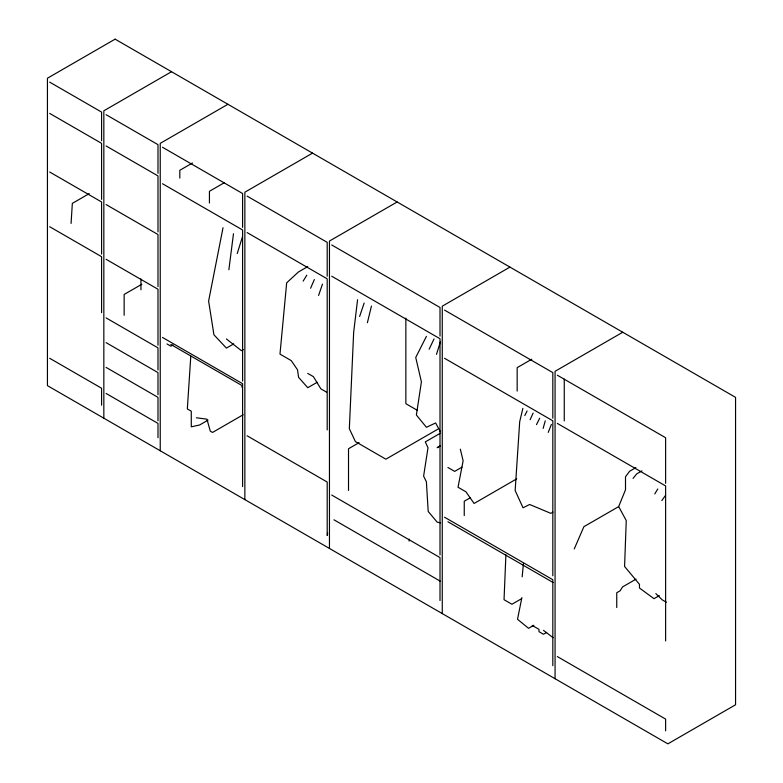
<?xml version="1.0" encoding="UTF-8"?>
<svg xmlns="http://www.w3.org/2000/svg" width="783" height="783" viewBox="0 0 783 783"><rect width="100%" height="100%" fill="white"/><g stroke="black" fill="none" stroke-linecap="round" stroke-linejoin="round"><path stroke-width="1.17" d="M505.906 554.824L504.037 599.7L511.935 604.261L521.449 598.76M71.077 223.439L72.339 203.374L89.262 193.607M190.807 356.059L187.333 408.932L191.277 411.202L191.277 426.833L199.626 424.983L208.072 420.109M522.173 576.846L523.406 563.76M357.577 299.703L353.662 332.325L349.335 428.692L355.404 441.592L385.882 459.19L437.775 429.231M228.871 269.753L233.481 233.706M223.028 227.716L208.611 301.073L213.945 334.811L226.414 348.092L233.706 343.884M521.889 597.576L517.514 619.275L528.564 628.309L533.849 625.265M327.685 533.066L327.196 535.435L327.196 482.034L247.105 435.788M522.887 408.354L519.697 421.714L515.155 490.54L523.034 507.795L529.631 504.487L550.86 513.364L552.974 512.141M367.393 322.723L371.436 306.084M543.138 428.399L545.252 420.833M436.503 354.366L440.428 341.672M237.21 253.584L242.485 236.701M359.622 316.479L364.164 303.011M318.593 295.436L322.488 284.082M548.237 432.382L551.379 424.445M310.597 288.242L314.355 279.521M574.252 548.932L583.893 526.685L618.531 506.699M530.111 419.727L533.145 413.052M429.123 349.208L434.056 338.902M536.482 424.66L539.702 418.2M524.786 415.587L527.096 410.987M426.432 336.347L415.734 357.469L421.411 381.898L416.38 415L426.432 427.303L435.612 422.957L440.389 431.795M654.745 493.956L657.789 488.964M303.138 281.136L306.799 275.176M661.811 500.611L665.628 495.199M633.055 478.423L636.677 473.911L641.972 470.857M440.007 445.87L437.149 447.719L440.32 445.889M171.526 71.713L103.836 110.794L103.836 418.2M227.931 104.276L160.241 143.358L160.241 450.773M192.51 162.962L179.816 170.293L179.816 178.103M224.075 182.84L209.433 191.297L209.433 203.012M312.534 153.125L244.854 192.207L244.854 499.613M141.821 284.258L124.145 294.457L124.145 315.304M397.138 201.975L329.457 241.047L329.457 548.462M307.739 266.611L298.372 272.024L286.676 282.829L279.981 354.112L291.256 360.63L297.52 369.801L298.597 377.357L307.748 387.722L317.125 382.31M172.926 344.951L170.831 346.164L167.014 343.952M243.347 349.609L241.467 350.696L226.414 338.97M243.17 414.755L212.536 432.441L210.284 431.139L206.947 419.179L196.416 417.779M509.948 267.101L442.268 306.182L442.268 613.588M359.103 442.63L348.513 448.747L348.513 490.432M531.784 359.211L517.162 367.658L517.162 391.099M440.085 433.371L425.306 441.906L427.998 447.798L423.613 476.113L426.402 481.819L428.193 511.436L437.149 522.124L440.477 522.848M622.759 332.227L555.069 371.308L555.069 678.724M462.009 467.148L454.669 471.386L447.905 467.48M470.495 497.626L464.25 501.237L464.25 515.566M516.721 478.853L474.097 503.469L465.924 491.793L458.026 487.232L463.125 460.805L460.316 449.158M635.913 467.617L629.561 471.288L625.5 476.769L625.5 489.796L618.678 506.552L626.253 520.578L624.58 566.461L639.466 584.333L639.466 588.004L654.001 598.692L659.296 595.638M636.09 579.107L622.554 586.927L620.136 590.783L616.75 592.731L616.75 607.52M546.651 632.439L543.48 634.269L538.968 631.666L538.968 629.336L532.195 625.431M49.691 82.137L101.584 112.096L101.584 140.754M106.097 114.7L157.99 144.659L157.99 173.317M162.502 147.263L242.593 193.509L242.593 227.373M247.105 196.112L327.196 242.348L327.196 276.223M331.708 244.962L440.007 307.484L440.007 336.142M444.519 310.088L552.818 372.61L552.818 418.2M557.33 375.214L665.619 437.736L665.619 483.326M49.691 113.398L101.584 143.358L101.584 199.371M106.097 145.961L157.99 175.921L157.99 231.934M331.708 276.223L440.007 338.745L440.007 554.971M162.502 183.741L242.593 229.977L242.593 381.076M247.105 232.58L327.196 278.826L327.196 429.926M444.519 358.281L552.818 420.804L552.818 575.818M557.33 423.407L665.619 485.94L665.619 640.944M49.691 172.015L101.584 201.975L101.584 254.074M106.097 204.578L157.99 234.538L157.99 286.647M417.476 410.4L405.858 403.705L405.858 318.074M307.748 373.393L313.396 376.643L320.893 388.877L326.54 392.136M49.691 226.727L101.584 256.687L101.584 312.691M106.097 259.29L157.99 289.25L157.99 345.264M666.402 602.264L662.242 599.856L655.841 593.602M162.502 337.444L242.593 383.69L242.593 486.586M170.831 344.451L241.908 385.49L241.908 387.203M106.097 317.908L157.99 347.867L157.99 370.007M444.519 517.201L552.818 579.723L552.818 665.697M447.905 521.762L553.131 582.513M106.097 342.651L157.99 372.61L157.99 394.759M331.708 495.052L440.007 557.584L440.007 600.571M106.097 367.403L157.99 397.363L157.99 420.814M333.969 519.804L440.163 581.113M49.691 358.281L101.584 388.241L101.584 405.183M106.097 393.457L157.99 423.417L157.99 437.746M557.33 656.575L665.619 719.097L665.619 730.823M543.48 630.354L553.131 637.714M564.259 379.109L564.259 420.902M409.147 539.115L409.147 541.063M140.95 278.944L140.95 289.827M115.121 39.15L47.44 78.231L47.44 385.637L667.879 743.85L735.56 704.769L735.56 397.363L115.121 39.15"/></g></svg>
